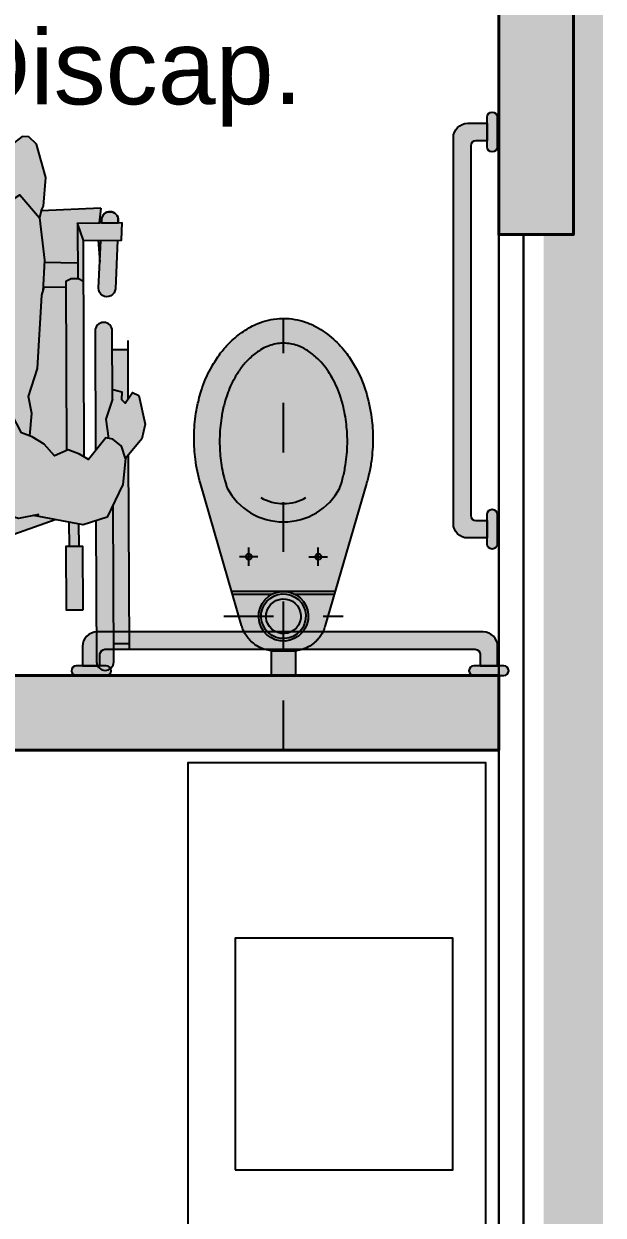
# Model space of a CAD drawing. Header units: millimetres. Extents: x 3781 to 4924, y 1639 to 1721.
# Drawn here: x 4364.36 to 4365.525, y 1653.086 to 1655.485 of the extents above; entities that cross this region are included whole.
import ezdxf

# ---------------------------------------------------------------- set-up
doc = ezdxf.new("R2010")
doc.units = ezdxf.units.MM
doc.linetypes.add('HIDDEN', pattern=[0.375, 0.25, -0.125])
for name, color, linetype in [('-pry torre', 5, 'HIDDEN'), ('A-HATCH CONCRETO', 8, 'Continuous'), ('A_ACHU5', 255, 'Continuous'), ('A_METAL  PROY', 177, 'Continuous'), ('A_MUEBLES FIJOS', 252, 'Continuous'), ('AMOBLAMIENTO', 1, 'Continuous')]:
    doc.layers.add(name, color=color, linetype=linetype)
for name, color, linetype, lineweight in [('Muro', 4, 'Continuous', 40), ('TEXTOS', 7, 'Continuous', 20), ('Vidrio', 2, 'Continuous', 30)]:
    doc.layers.add(name, color=color, linetype=linetype, lineweight=lineweight)
doc.styles.get("Standard").update_dxf_attribs({"font": 'arial.ttf'})

# ---------------------------------------------------------------- blocks, each defined once
blk = doc.blocks.new('DISCAPACITADO PLANTA')
at = {"layer": 'A_ACHU5'}
h = blk.add_hatch(color=256, dxfattribs=at)
h.paths.add_polyline_path([(0.2628043760083756, 0.9155210386241066), (0.2917367220763083, 0.8957744353080841), (0.2907929084696974, 0.9253084473098312), (0.2699848079193998, 0.9891821049377822), (0.2518361829340137, 1.014591157022876), (0.2345313234694828, 1.019042189042224), (0.2081789582218079, 1.003787586782576), (0.1889320119713176, 0.9693642244814666), (0.1821474606727378, 0.9144338108269494), (0.1839144787564635, 0.8946915382259844), (0.1239030411526016, 0.8980980058271086), (0.1262676302798269, 0.8531030157759429), (0.1620967402852216, 0.8526047954087799), (0.1636091710562795, 0.781482444279888), (0.1947968745340347, 0.7764108792340494), (0.1984223884533946, 0.7987060587394978), (0.2077550284108582, 0.8237924942070691), (0.2300327184526623, 0.8656119918447303)])
h.paths.add_polyline_path([(0.3274821733763673, 0.8246344734682367), (0.2990053183723376, 0.890813548714803), (0.262804376008404, 0.9155210386241348), (0.2300327184526765, 0.8656119918447585), (0.2077550284108867, 0.8237924942070121), (0.1984223884533804, 0.7987060587394409), (0.1928547125747713, 0.7644675105219534), (0.1990852076352354, 0.7349170808725634), (0.1988502574039472, 0.7349195470615371), (0.1980962309949348, 0.7337422994637564), (0.1881209199293465, 0.5935998734453705), (0.1924873525855162, 0.5466038898758825), (0.1823355744549815, 0.5022256573469976), (0.1695740156607712, 0.4421867718049556), (0.1444903701679863, 0.4234329372896326), (0.1392075063119762, 0.4153334362959101), (0.1112302075232776, 0.4153395774409037), (0.0508861009930541, 0.3915303332582312), (0.0207423444606292, 0.4358733159406114), (-0.0169031308619196, 0.4226541109608064), (-0.0321564662558558, 0.4067681578242599), (-0.0351739624968701, 0.3904782537273519), (-0.0182974725520495, 0.2933147142959456), (-0.0041575336509538, 0.2740192317475021), (0.0204912812943547, 0.2636408889175925), (0.1084411244809331, 0.2939781977342903), (0.1087974094393189, 0.2112235861034151), (0.1281427081918025, 0.2113068737755697), (0.1279166145069297, 0.263821847081644), (0.2008417406481442, 0.2427723679188176), (0.2875002147426642, 0.2279655230142197), (0.3755864313305751, 0.2234811975257998), (0.499188143633063, 0.2373978427724239), (0.5825025722920998, 0.2669403247848123), (0.6386109823438773, 0.2564105646949315), (0.6869019521454476, 0.2716838861920507), (0.7183091448866608, 0.337760766282031), (0.7238001304640278, 0.3898169757127334), (0.715550231047871, 0.4143874372994534), (0.6985854645012071, 0.4286626975165151), (0.6845425847134265, 0.431283832097904), (0.6495560572550261, 0.3880416179977004), (0.631236708354095, 0.3985212510017817), (0.6082207117675296, 0.407628390905913), (0.580677753158156, 0.3954820431732742), (0.5604068149332307, 0.4188379678705731), (0.5358399969039738, 0.4337680588737812), (0.5313638421298066, 0.4353934144373853), (0.535196229276039, 0.4805957921639389), (0.5285638874535437, 0.5145179343596455), (0.5470045139793029, 0.5709915550773417), (0.555458820663091, 0.7186121133484705), (0.5577908525302178, 0.7262506053648679), (0.5606845676401662, 0.7894113583531494), (0.5508105133167049, 0.8745572789894422), (0.5108944548038608, 0.9206961116244656), (0.487438656575421, 0.9053893295089775), (0.4622942165748471, 0.8652771928808816), (0.4333176157097684, 0.7962590201834701), (0.4066490563823069, 0.7299853498469986), (0.3801814007495778, 0.6393976422910157), (0.3675515355567143, 0.5816750213288345), (0.3585536415489939, 0.58099093048898), (0.3307863639642505, 0.7926135458501449)])
h.paths.add_polyline_path([(0.1378076714539844, 0.7444662147106273), (0.127373816272609, 0.7498846693851533), (0.1126031168610382, 0.749821076820055), (0.10221630395273, 0.7443129825384461), (0.1036455233153788, 0.4123469803383986), (0.1112302075232776, 0.4153395774408751), (0.139207506311962, 0.4153334362959387), (0.1392245801852852, 0.4153596133577935)], flags=17)
h.paths.add_polyline_path([(0.7174217310685265, 0.8649389018902693), (0.6271243841438974, 0.8639410119970563), (0.6391014291187676, 0.8291924412642542), (0.7156750950628349, 0.8295221152830832)], flags=17)
h.paths.add_polyline_path([(0.707516226036347, 0.8294869887535012), (0.6738955470185175, 0.8293422410229283), (0.6698364352328099, 0.7331454628386779, 1), (0.7033912622558489, 0.7317295859620572)], flags=17)
h.paths.add_polyline_path([(0.6391014291187532, 0.8291924412643112), (0.6271243841438974, 0.8639410119970135), (0.6276061608328121, 0.7520383289404862), (0.6290230488726536, 0.7520444290947239), (0.639456904053944, 0.7466259744202121)], flags=17)
h.paths.add_polyline_path([(0.6394569040539579, 0.7466259744201978), (0.6290230488725826, 0.7520444290947239), (0.6142523494610685, 0.7519808365296257), (0.6038655365528456, 0.7464727422480593), (0.6053298580615663, 0.4063535346039945), (0.6082207117675864, 0.4076283909059413), (0.6312367083542654, 0.398521251001867), (0.6409796012207069, 0.3929478028301076)], flags=17)
h.paths.add_polyline_path([(0.6039125297097315, 0.7355576015591508), (0.5604117471849861, 0.7348352577353552), (0.555458820663091, 0.7186121133485273), (0.5470045139793172, 0.570991555077427), (0.5285638874535153, 0.5145179343595458), (0.535196229276039, 0.4805957921640527), (0.5313638421297782, 0.4353934144373568), (0.5358399969039596, 0.4337680588737955), (0.5604068149331454, 0.4188379678705731), (0.5806777531581419, 0.3954820431732742), (0.6053298580615663, 0.4063535346039945)], flags=17)
h.paths.add_polyline_path([(0.406649056382264, 0.7299853498468281), (0.4085391486342476, 0.7346823921308216), (0.3384790770189881, 0.7339851098832642), (0.3585536415490225, 0.58099093048898), (0.3675515355566716, 0.5816750213288061), (0.3801814007496489, 0.6393976422911578)], flags=16)
h.paths.add_polyline_path([(0.1980962309949348, 0.7337422994637706), (0.1988502574039614, 0.7349195470615228), (0.1378460160317445, 0.7355598868759472), (0.1392245801852852, 0.4153596133577653), (0.1444903701680147, 0.4234329372896898), (0.1695740156607997, 0.4421867718049697), (0.1823355744549104, 0.5022256573458037), (0.1924873525855162, 0.5466038898758258), (0.1881209199293465, 0.5935998734454984)], flags=16)
h.paths.add_polyline_path([(0.6972616906768963, 0.6467240606869781, 1), (0.6627294534904138, 0.646575388408209), (0.6637669044638557, 0.4056057646047151), (0.6845425847134692, 0.4312838320979325), (0.6904459743915936, 0.4301819513536034), (0.6846570483005368, 0.4687548032139122), (0.6978595839575094, 0.507850877678095)], flags=17)
h.paths.add_polyline_path([(0.7505099661382673, 0.5168261229188147), (0.7377866719074149, 0.5228503391758608), (0.7229087607600633, 0.5011800881660662), (0.7159121841106498, 0.5089130335080086), (0.7161399418638013, 0.5240700178202644), (0.6977703833893119, 0.5285695698434978), (0.6978595839574953, 0.5078508776779671), (0.6846570483005224, 0.4687548032139264), (0.6904459743915368, 0.4301819513536175), (0.6985854645012071, 0.4286626975164725), (0.7155502310478994, 0.4143874372994534), (0.7238001304640278, 0.3898169757126624), (0.7563928856570499, 0.429794935568694), (0.7637257637603483, 0.4592101265225069)])
h.paths.add_polyline_path([(0.7283392086470002, 0.6094334476354251), (0.6974228117013725, 0.6093003427004791), (0.6977703833893261, 0.528569569843512), (0.7161399418638013, 0.5240700178202787), (0.7159121841106498, 0.5089130335080371), (0.7229087607600633, 0.501180088166052), (0.7287685280419538, 0.5097150650589839)])
h.paths.add_polyline_path([(0.7292559162482349, 0.3965089900505489), (0.7238001304640278, 0.3898169757126624), (0.7183091448866749, 0.3377607662819884), (0.6987688691744866, 0.2966504236353842), (0.6999752365964014, 0.0164464320757247), (0.7308916335419866, 0.0165795370108128)])
h.paths.add_polyline_path([(0.6987688691744725, 0.2966504236353984), (0.6869019521454476, 0.2716838861920365), (0.6643741562943009, 0.2645588632308176), (0.6655985228024548, -0.0198257914740481, 1), (0.700130759989122, -0.0196771191952649)])
h.paths.add_polyline_path([(0.6374130653142629, 0.2134994448534115), (0.6042326625804721, 0.2133565926524312), (0.6047886503909297, 0.0842168290059959), (0.637969053124593, 0.084359681206891)])
h.paths.add_polyline_path([(0.1351882924195991, 0.2113372072595041), (0.1020078896859502, 0.2111943550585948), (0.1025638774963653, 0.0820545914122022), (0.13574428023, 0.0821974436131257)])
h.paths.add_polyline_path([(0.0696696466596762, 0.2806044127072056), (0.0351879771248775, 0.2687103487806297), (0.0364262748082638, -0.0189101118906763, 1), (0.0709585119948031, -0.0187614396118932)])
h.paths.add_polyline_path([(0.0351879771248918, 0.2687103487806297), (0.0204912812943974, 0.2636408889176067), (-0.0011743322711055, 0.2727631597327473), (-5.65545185225e-05, 0.0131359663251658), (0.0362876325682322, 0.0132924396252605)])
h.paths.add_polyline_path([(0.0149517648825253, 0.4812842854011308), (0.0012178860243637, 0.5183628255153537), (-0.0005983727837275, 0.5405257603157168), (-0.014506361342356, 0.5453190573470721), (-0.019240766378573, 0.5386114623494791), (-0.0201530413917794, 0.5287953622615476), (-0.0464549400030592, 0.4995449510777378), (-0.0531351315900253, 0.4504076714618038), (-0.0316901647934316, 0.4072537987013761), (-0.0169031308618912, 0.4226541109608064), (0.0144122751261762, 0.4336505127125747)])
h.paths.add_polyline_path([(0.0680894426826484, 0.6476397402703215, 1), (0.0335572054961091, 0.6474910679915383), (0.0345557724515402, 0.4155530682791664), (0.0508861009929973, 0.3915303332582169), (0.0691610316667095, 0.3987408515979496)], flags=17)
h.paths.add_polyline_path([(0.6274723139802632, 0.7831270517077799), (0.5604559884442608, 0.784422189211256), (0.5577908525302178, 0.7262506053648253), (0.5604117471850003, 0.7348352577353694), (0.6039125297097458, 0.7355576015591369), (0.6038655365528314, 0.746472742248045), (0.6142523494610828, 0.7519808365296399), (0.6276061608327979, 0.752038328940472)], flags=17)
h.paths.add_polyline_path([(0.5636886364806344, 0.9561708596053649), (0.5446128040288158, 1.023157160039062), (0.5291494823460569, 1.037923257209681), (0.516106170858379, 1.03834520418104), (0.4953413476408457, 1.022389036433607), (0.4775445066788678, 0.9995295794142152), (0.4577235820147081, 0.9332439799011212), (0.4599488018323826, 0.8913453429523626), (0.4551779248235589, 0.8483271905206777), (0.4622942165748757, 0.8652771928809672), (0.4874386565754494, 0.9053893295090348), (0.5108944548038326, 0.9206961116244514), (0.5508105133167049, 0.8745572789894422), (0.5544706183006838, 0.8887273524302088), (0.5585070864802049, 0.8983140618710763)])
h.paths.add_polyline_path([(0.1137389566157196, 0.8623397786950591), (0.0232469911084792, 0.8619501819641184), (0.0236510457955603, 0.8265427313579181), (0.1020690147012431, 0.8268803456882807)], flags=17)
h = blk.add_hatch(color=256, dxfattribs=at)
h.paths.add_polyline_path([(0.6743826314582009, 0.8939993300610781), (0.554470618300698, 0.888727352430223), (0.550810513316691, 0.8745572789894993), (0.560684567640152, 0.7894113583530782), (0.5604559884442182, 0.7844221892112273), (0.6274723139802632, 0.7831270517077799), (0.627124384143869, 0.8639410119970419), (0.6711004918476107, 0.8644269987388213)])
h.paths.add_polyline_path([(0.3135806976673194, 0.8877174423817706), (0.2934911473828663, 0.8945770232319603), (0.2990053183723376, 0.8908135487147744), (0.3274821733763389, 0.8246344734683075), (0.3247954411761214, 0.8506716087431556)])
h.paths.add_polyline_path([(0.16209674028525, 0.8526047954088085), (0.1262676302798269, 0.8531030157759429), (0.1266624166738808, 0.8455907551179394), (0.1253740961520435, 0.7708114375418944), (0.1417489198608024, 0.7628354827963051), (0.156283934812933, 0.7654711505365839), (0.1636091710562653, 0.7814824442798596)])
h.paths.add_polyline_path([(0.0653860601294412, 0.8267224138862161), (0.0318016855306667, 0.826577822457736), (0.0322249167828659, 0.7282735379905745, 1), (0.065809291381612, 0.7284181294190262)])
h.paths.add_polyline_path([(0.0316310935984205, 0.8662013562523609), (0.0316492405155771, 0.8619863563237402), (0.065233615114451, 0.8621309477521919), (0.0652154681972803, 0.8663459476816939, 1)])
h = blk.add_hatch(color=256, dxfattribs=at)
edge = h.paths.add_edge_path()
edge.add_line((0.6756513063105416, 0.8709519320295414), (0.6753779753808546, 0.8644742698683812))
edge.add_line((0.6753779753808546, 0.8644742698683812), (0.7090082288805492, 0.8648459229813028))
edge.add_line((0.7090082288805492, 0.8648459229813028), (0.7092061333336375, 0.8695360551530766))
edge.add_arc((0.6924287198220898, 0.8702439935913162), 0.0167923429267571, 357.5837850750614, 537.5837850751097)
for points in [[(0.1266624166738666, 0.8455907551179109), (0.1257794931443215, 0.862391617039364), (0.023246991108465, 0.8619501819641326), (0.0236510457955461, 0.826542731357861), (0.1018608290175109, 0.8268794493826019), (0.1022163039527584, 0.7443129825384746), (0.112603116861024, 0.749821076820041), (0.1273738162726232, 0.7498846693851107), (0.125374096152072, 0.7708114375418234)], [(0.0337297552699454, 0.6074127846357416), (-0.0026144318168377, 0.6072563113354761), (-0.0023297044922117, 0.541122452432873), (-0.0005983727837560001, 0.5405257603156742), (0.0012178860243495, 0.5183628255153394), (0.0149517648824826, 0.4812842854011167), (0.0144122751261762, 0.4336505127125605), (0.0207423444606434, 0.435873315940583), (0.0345557724515544, 0.4155530682791098)], [(0.6301757890620081, 0.2579935815989245), (0.6108144883593383, 0.2616270805920209), (0.6110221823339403, 0.2133858236972799), (0.6303674810863245, 0.2134691113694345)]]:
    blk.add_hatch(color=256, dxfattribs=at).paths.add_polyline_path(points)
for points in [[(0.6743826314581867, 0.8939993300610638), (0.554470618300698, 0.888727352430223), (0.5585070864802049, 0.8983140618710905), (0.5636886364806486, 0.9561708596053649), (0.5446128040288585, 1.023157160039033), (0.5291494823460569, 1.037923257209697), (0.516106170858379, 1.038345204181013), (0.4953413476408742, 1.022389036433634), (0.4775445066788821, 0.9995295794142152), (0.4577235820147223, 0.9332439799011067), (0.4599488018323969, 0.8913453429523912), (0.4599488018323541, 0.8913453429520926), (0.4551465800063711, 0.8480445598596587)], [(0.2917367220763509, 0.8957744353080841), (0.2907929084696974, 0.9253084473098738), (0.2699848079194425, 0.9891821049377538), (0.251836182933971, 1.014591157022876), (0.2345313234695112, 1.019042189042237), (0.2081789582218079, 1.003787586782576), (0.1889320119713176, 0.9693642244814527), (0.182147460672752, 0.9144338108269208), (0.1869715402466454, 0.8605360636146031), (0.1951956259259617, 0.8074674263207413)], [(0.3274821733762252, 0.8246344734685067), (0.2990053183723233, 0.890813548714803), (0.2628043760083898, 0.9155210386241208), (0.2300327184527049, 0.8656119918448582), (0.2077550284108867, 0.8237924942070549), (0.1984223884533946, 0.7987060587394696), (0.1928547125747855, 0.7644675105219392), (0.1990266288318878, 0.7351949125359454), (0.198096230994949, 0.7337422994637706), (0.1881209199293465, 0.5935998734454984), (0.1924873525855162, 0.5466038898758825), (0.1924873525855162, 0.5466038898757829), (0.1823355744547825, 0.5022256573454345), (0.1695740156607712, 0.4421867718048845)], [(0.2934911473827526, 0.8945770232319317), (0.3135806976673194, 0.8877174423817706), (0.3247954411760645, 0.8506716087433828), (0.3307863639642221, 0.7926135458510828), (0.3585536415490083, 0.5809909304889658), (0.3675515355566858, 0.5816750213288202), (0.3801814007495494, 0.6393976422909873), (0.4066490563823352, 0.7299853498469986), (0.4333176157086029, 0.7962590201808695), (0.4333176157086029, 0.7962590201809832), (0.4622942165748328, 0.8652771928809102), (0.487438656575421, 0.9053893295089921), (0.5108944548038467, 0.9206961116244514), (0.5508105133167049, 0.8745572789894707), (0.5606845676401662, 0.7894113583531494), (0.5577908525302178, 0.7262506053648821)], [(0.1265743822442857, 0.8530987502478096), (0.1620967402852216, 0.8526047954087799), (0.1636091710562795, 0.781482444279888), (0.1562839348129188, 0.7654711505365839), (0.1417489198607882, 0.7628354827963051), (0.1253740961520435, 0.7708114375418944), (0.1266624166738808, 0.8455907551178825), (0.1239030411526016, 0.8980980058271228), (0.1839144787565061, 0.8946915382259701)], [(0.554470618300698, 0.888727352430223), (0.5508105133167049, 0.8745572789894707)], [(0.6743826314581867, 0.8939993300610638), (0.6711004918476107, 0.8644269987388071)], [(0.6271243841438832, 0.8639410119970419), (0.7174103769978049, 0.8649387764146894)], [(0.6409796012206928, 0.3929478028301219), (0.6391014291187532, 0.8291924412643112), (0.6271243841438832, 0.8639410119970419), (0.6276061608327979, 0.752038328940472)], [(0.639089174469163, 0.8291923885040831), (0.7156750950628349, 0.8295221152830691), (0.7156750950628349, 0.8295221152831258), (0.7174232910989105, 0.8649705348478278)], [(0.1257794931443357, 0.8623916170394208), (0.023246991108465, 0.8619501819641184), (0.0236510457955745, 0.8265427313578895), (0.1018730836671722, 0.8268795021427735)], [(0.1021534232647383, 0.8271368233832561), (0.1135382282120503, 0.8617298600309766)], [(0.1018608290175251, 0.8268794493825737), (0.1036455233153788, 0.41234698033837)], [(0.6685545111867555, 0.8293192461626828), (0.6720747298613219, 0.7861907454663993)], [(0.1253740961520435, 0.7708114375418944), (0.127373816272609, 0.7498846693851391)], [(0.1636091710562795, 0.781482444279888), (0.1947968745340205, 0.776410879234021)], [(0.6274723139802632, 0.7831270517077941), (0.5604559884442608, 0.7844221892112273)], [(0.1392245801852852, 0.4153596133577083), (0.1378076714539702, 0.7444662147106129), (0.127373816272609, 0.7498846693851391), (0.112603116861024, 0.749821076820055), (0.1022163039528152, 0.7443129825384746)], [(0.6394569040540006, 0.7466259744201978), (0.6290230488726394, 0.7520444290947239), (0.6142523494610544, 0.7519808365296399), (0.6038655365528456, 0.7464727422480593), (0.6053298580615519, 0.4063535346039799)], [(0.1378460160316877, 0.735559886875933), (0.1988502574040041, 0.7349195470615371)], [(0.3384790770189881, 0.7339851098832642), (0.4083714522483036, 0.7346807231100883)], [(0.5313638421298208, 0.4353934144374139), (0.535196229276039, 0.4805957921640245), (0.535196229276025, 0.4805957921640811), (0.5285638874535153, 0.5145179343596312), (0.5285638874535012, 0.5145179343595317), (0.5470045139793172, 0.570991555077413), (0.5554588206631053, 0.718612113348513), (0.5554588206631053, 0.7186121133485415), (0.5604117471849861, 0.7348352577353694), (0.5604117471849435, 0.7348352577353694), (0.6040501553858209, 0.735559886875663)], [(0.7282617021887035, 0.6274359389035739), (0.7287685280419538, 0.5097150650588845)], [(-0.0026732353680217, 0.6209146623969275), (-0.0023297044922117, 0.5411224524327736)], [(-0.0026144318168946, 0.6072563113354761), (0.03372975526991701, 0.6074127846357272)], [(0.6974228117013866, 0.6093003427004791), (0.7283392086470997, 0.6094334476354109)], [(0.3513491917761655, 0.5790641534613316), (0.3356585475749512, 0.5628943249458871)], [(0.1920688726283686, 0.5600004581634437), (0.2091200124941395, 0.5670314718278036), (0.2194613585834588, 0.5640602248391104)], [(0.4122899630091156, 0.560586537296615), (0.383533012239539, 0.5726946039315379)], [(-0.0201530413918647, 0.5287953622614765), (-0.0464549400030592, 0.4995449510777661), (-0.0531351315900253, 0.4504076714617895), (-0.031964316342723, 0.407805475987118), (-0.0351739624968559, 0.3904782537273093), (-0.0182974725520637, 0.2933147142959314), (-0.0041575336509254, 0.2740192317475305), (0.0204912812943547, 0.2636408889175783), (0.1236258483881301, 0.299215997391201), (0.1337358376739957, 0.3089681819516983), (0.1777577060294107, 0.2892069013819025), (0.2260085434443226, 0.2841258904122696), (0.2696657681564432, 0.2949294606525541)], [(0.0144122751261904, 0.4336505127125605), (0.0149517648824968, 0.4812842854011026), (0.0012178860243637, 0.5183628255153679), (-0.0005983727837560001, 0.5405257603156742), (-0.014506361342356, 0.5453190573470863), (-0.0192407663785872, 0.5386114623494649), (-0.0223342063578826, 0.5053259771470949), (-0.0348728226689872, 0.5049286523153143)], [(0.6980150138041524, 0.5285096485732482), (0.7161399418638013, 0.5240700178202787), (0.7159121841106355, 0.5089130335080086), (0.7229087607600775, 0.5011800881660378), (0.7377866719074007, 0.5228503391758466), (0.7505099661382673, 0.5168261229188147), (0.7637257637603483, 0.4592101265225355), (0.7563928856570215, 0.429794935568694), (0.7238001304640278, 0.3898169757126624), (0.715550231047871, 0.4143874372994534), (0.6985854645011785, 0.4286626975165009), (0.684542584713455, 0.4312838320979325), (0.6495560572550119, 0.3880416179976862), (0.6495560572550261, 0.3880416179976862), (0.6312367083542938, 0.3985212510017959), (0.6082207117675438, 0.4076283909059272), (0.5806777531581419, 0.3954820431732742), (0.5604068149331596, 0.4188379678706299), (0.5358399969041159, 0.4337680588737527), (0.5145488251704933, 0.4414991866337206), (0.5145488251704649, 0.4414991866337348), (0.4948517334010917, 0.4792108308046326), (0.4531142326795532, 0.5060402690195362), (0.3825937748353283, 0.5205563975847411), (0.334593521373165, 0.5214210923378602), (0.2821422358915697, 0.5049809276264057), (0.2135492906019465, 0.4656514888350928)], [(0.6904459743915794, 0.4301819513536034), (0.6846570483005224, 0.4687548032139122), (0.6982892343074952, 0.509123181916664)], [(-0.0321564662558558, 0.4067681578242599), (-0.0169031308619054, 0.4226541109608064), (0.020742344460615, 0.4358733159405972), (0.0508861009930257, 0.3915303332582312), (0.0508861009930115, 0.3915303332582169), (0.1112302075232634, 0.4153395774408751), (0.1392075063119904, 0.4153334362959244), (0.1392075063119762, 0.4153334362959244), (0.1444903701680005, 0.4234329372896612), (0.1726022762811539, 0.4444508565274107), (0.2018810256085857, 0.4613084600851495), (0.2251877385348564, 0.4683393364312284)], [(0.3153277265553811, 0.3964298740043972), (0.3357159732955921, 0.4228856338268372), (0.3579080228632421, 0.4369733928722326), (0.3795819174309827, 0.4452754721442318), (0.4036989138925267, 0.4429489786939911), (0.4534896145977996, 0.386275610736476), (0.473521236476856, 0.3521047781518973), (0.4695065296907189, 0.2900876647377117), (0.4384869587353819, 0.2455281396479734), (0.3860654903142375, 0.2307431560904973), (0.3525182548879968, 0.2296917704107102), (0.3359187651136892, 0.2347124030877268), (0.3137034946882409, 0.2349442195044702), (0.2937927845439532, 0.2555854476298833), (0.273800077483358, 0.2716749275821542), (0.2755930789670486, 0.3022734161333176), (0.2809275249770309, 0.345639924506159), (0.3078315058430121, 0.3915153781123877), (0.3224410634462771, 0.3982889987373568), (0.3485623464755605, 0.4007159470544936), (0.3802680441201573, 0.3914522675830483), (0.4186728197385749, 0.3634410776235342), (0.4402784402614657, 0.3762307982584332), (0.4559631024487203, 0.3747641683988689)], [(0.7238001304640278, 0.3898169757126624), (0.7183091448866749, 0.3377607662820026), (0.6869019521454476, 0.2716838861920365), (0.6386109823438773, 0.2564105646949173), (0.5385916091940857, 0.2751810128797274)], [(0.7292559162482064, 0.3965089900505347), (0.730934937556782, 0.0065212765066605)], [(0.3638989456514281, 0.3789153299799324), (0.3956315738313663, 0.3792786046076202)], [(0.4192693416140827, 0.3624626191989222), (0.4025080305780194, 0.2868587773926947)], [(0.3040715410366914, 0.3460911096075847), (0.2777532712309068, 0.3075528833160916)], [(0.3425445375909959, 0.3187250731885314), (0.3675636362761878, 0.3295916937360914), (0.3838497743386142, 0.334371150706815)], [(0.1087972242335553, 0.2112666040126783), (0.1084411244809189, 0.2939781977342051)], [(0.1281427081918025, 0.2113068737755839), (0.1277975277156855, 0.2914822378017447)], [(-0.001174332271134, 0.2727631597327473), (0, 0)], [(0.1279166145069723, 0.263821847081644), (0.2008417406483431, 0.242772367918775), (0.2875002147428773, 0.227965523014177), (0.3755864313305466, 0.2234811975258282), (0.4991881436330772, 0.2373978427724239), (0.5825025722920146, 0.2669403247847981)], [(0.2982959537145575, 0.2538992011082826), (0.305662314695283, 0.2711009491685274)], [(0.549141645272627, 0.2773083522560995), (0.508451823104636, 0.2691035404170208), (0.4635568560848782, 0.2815023233914218)], [(0.6110219971281339, 0.2134288416065573), (0.6108144883593241, 0.2616270805919925)], [(0.6303674810863386, 0.2134691113694345), (0.6301757890620224, 0.2579935815989387)], [(-5.65545185225e-05, 0.0131359663251516), (0.0362876325682464, 0.0132924396252605)], [(0.7308916335420009, 0.0165795370108128), (0.6999752365964156, 0.0164464320757674)]]:
    blk.add_lwpolyline(points)
for points in [[(0.3135806976673052, 0.8877174423817564), (0.2934911473828094, 0.8945770232319603), (0.299005318372366, 0.8908135487147744), (0.3274821733763389, 0.8246344734682223), (0.3247954411760929, 0.850671608743184)], [(0.1266624166738666, 0.8455907551176833), (0.1257794931443357, 0.8623916170393924), (0.023246991108465, 0.8619501819641326), (0.0236510457955603, 0.8265427313578753), (0.1018608290175393, 0.8268794493826019), (0.1022163039527442, 0.7443129825384461), (0.1126031168609956, 0.749821076820041), (0.127373816272609, 0.7498846693851391), (0.125374096152072, 0.770811437541866)], [(0.1351882924195991, 0.2113372072595183), (0.1357442802300142, 0.0821974436131257), (0.1025638774963795, 0.082054591412188), (0.1025638774963795, 0.0820545914121596), (0.1020078896859644, 0.2111943550586091)], [(0.637969053124607, 0.084359681206891), (0.6047886503909581, 0.0842168290060102), (0.6047886503909581, 0.0842168290059817), (0.6042326625804862, 0.2133565926524312), (0.6374130653142345, 0.2134994448533973)]]:
    blk.add_lwpolyline(points, close=True)
for points in [[(0.065233615114451, 0.8621309477521492), (0.0652154681972803, 0.8663459476811823), (0.0652154681972093, 0.8663459476812958, 0.9999999999999998), (0.0316310935983779, 0.8662013562528301), (0.0316310935984205, 0.8662013562527164), (0.0316508001144342, 0.8616241069706234)], [(0.6753899419414893, 0.8647578650592604), (0.6756513063105416, 0.8709519320296408), (0.6756513063104564, 0.8709519320297259, -0.9999999999999998), (0.7092061333334954, 0.8695360551531051), (0.7092061333336375, 0.86953605515302), (0.7090131620041121, 0.8649628329406625)], [(0.0318016855306667, 0.8265778224577218), (0.0322249167828659, 0.7282735379905177), (0.0322249167827096, 0.7282735379905745, 0.9999999999999998), (0.0658092913815409, 0.7284181294190404), (0.065809291381612, 0.7284181294189837), (0.0653860601294696, 0.8267224138862019)], [(0.707516226036347, 0.8294869887535155), (0.7033912622558489, 0.731729585962043), (0.7033912622557068, 0.7317295859620572, -0.9999999999999998), (0.6698364352326678, 0.7331454628386779), (0.6698364352328099, 0.7331454628386496), (0.6738871908237343, 0.8291442077932913)], [(0.0691610316666953, 0.3987408515978927), (0.0680894426826484, 0.6476397402702645), (0.0680894426825347, 0.6476397402703215, 0.9999999999999998), (0.0335572054959954, 0.6474910679915383), (0.0335572054961091, 0.6474910679914956), (0.0345557724515402, 0.4155530682790527)], [(0.6978595839574809, 0.5078508776779387), (0.6972616906768963, 0.6467240606868643), (0.6972616906767826, 0.6467240606869781, 0.9999999999999998), (0.6627294534902433, 0.646575388408195), (0.6627294534904138, 0.6465753884081379), (0.6637669044638557, 0.4056057646046157)], [(0.6643741562943009, 0.264558863230846), (0.6655985228024548, -0.0198257914741049), (0.6655985228023411, -0.0198257914740481, 0.9999999999999998), (0.7001307599888805, -0.0196771191952649), (0.700130759989122, -0.0196771191953218), (0.6987688691744866, 0.2966504236353131)], [(0.0351879771248918, 0.2687103487806297), (0.0364262748082638, -0.0189101118907615), (0.0364262748080933, -0.0189101118906763, 0.9999999999999998), (0.0709585119946326, -0.0187614396118932), (0.0709585119948031, -0.0187614396119784), (0.06966964665966201, 0.2806044127072198)]]:
    blk.add_lwpolyline(points, format="xyb")
blk.add_lwpolyline([(0.6756513063105416, 0.8709519320295414), (0.6753779753808546, 0.8644742698683812), (0.7090082288805492, 0.8648459229813028), (0.7092061333336375, 0.8695360551530766, 1)], format="xyb", close=True)
blk = doc.blocks.new('INODORO')
at = {"layer": 'AMOBLAMIENTO'}
h = blk.add_hatch(color=255, dxfattribs=at)
edge = h.paths.add_edge_path()
edge.add_line((0.167138879916763, 0.3874542567732533), (0.0841340761049431, 0.1014604439486232))
edge.add_arc((0.0166338178486854, 0.1199999999093961), 0.0700000000000085, 269.9999996867988, 344.64191253289164, ccw=False)
edge.add_line((0.0166338174658449, 0.0499999999087777), (-0.0166338174676777, 0.0500000000906038))
edge.add_arc((-0.016633817085733, 0.1200000000917498), 0.0699999999999481, 195.3580868407373, 269.99999968683017, ccw=False)
edge.add_line((-0.08413407554513701, 0.1014604448682803), (-0.1671388762304913, 0.3874542586008414))
edge.add_arc((0.1445241762276623, 0.4779091156929099), 0.3245241738887575, 179.9999996868257, 196.1844647994607, ccw=False)
edge.add_arc((0.1445241762258433, 0.4779091156929099), 0.3245241738885062, 162.8823672647612, 179.9999996868052, ccw=False)
edge.add_arc((0.0735606987828419, 0.4997642400489898), 0.2502714864526803, 143.3683697551233, 162.8823672647904, ccw=False)
edge.add_arc((0.0285611388035818, 0.5332224222456718), 0.1941964442831833, 119.1220158624026, 143.3683697551146, ccw=False)
edge.add_arc((2.9203875e-09, 0.5844902877188362), 0.1355097122808655, 89.99999968678691, 119.12201586236091, ccw=False)
edge.add_arc((2.9203875e-09, 0.5844902877179265), 0.1355097122805724, 60.877983511279126, 89.9999996868533, ccw=False)
edge.add_arc((-0.0285611335220324, 0.5332224225594473), 0.1941964442830499, 36.63162961851879, 60.87798351123172, ccw=False)
edge.add_arc((-0.0735606938687283, 0.4997642408529829), 0.2502714864527536, 17.117632108836688, 36.631629618503325, ccw=False)
edge.add_arc((-0.1445241715509269, 0.4779091172708834), 0.3245241738884838, -3.131308972115221e-07, 17.117632108913824, ccw=False)
edge.add_arc((-0.1445241715500174, 0.4779091172695189), 0.3245241738885833, 343.81552050504206, 359.9999996868814, ccw=False)
blk.add_hatch(color=255, dxfattribs=at).paths.add_polyline_path([(0.0249999999987267, 0.0500000000006367), (-0.0250000000005457, 0.0500000000020009), (-0.0250000000014552, 0), (0.0249999999996362, 4.547e-13)])
at = {"layer": 'AMOBLAMIENTO', "extrusion": (-1.5566525472e-06, -4.4737095447e-06, 0.9999999999887814)}
for p, q in [((-0.0512779855508256, 0.2400000002935485, 13.501742092681), (-0.0887220123605062, 0.2400000004986396, 13.50174203439367)), ((-0.0699999990584388, 0.2212779869937549, 13.50174197978049), (-0.069999998852893, 0.2587220138016164, 13.50174214729419)), ((0.0512779876389118, 0.2399999997337545, 13.50174225232502), (0.0887220144476828, 0.2399999995291182, 13.50174231061236)), ((0.0700000009418886, 0.2212779862279603, 13.50174219771184), (0.0700000011456155, 0.2587220130349124, 13.50174236522554)), ((0.1029590844498784, 0.169999999450738, 13.50174201961486), (-0.1029590831250857, 0.1700000005789661, 13.50174169907182)), ((-0.0237486835449659, 0.1640000001457338, 13.50174179553264), (-0.1013111289695416, 0.1640000005691036, 13.50174167479486)), ((0.1013111302281118, 0.1639999994617938, 13.50174199020731), (0.0237486848026833, 0.1639999998856183, 13.50174186946954))]:
    blk.add_line(p, q, dxfattribs=at)
at = {"layer": 'AMOBLAMIENTO', "extrusion": (-1.5566525472e-06, -4.4737095447e-06, 0.9999999999887814), "flags": 128}
for points, elevation in [([(0.1671388799180908, 0.3874542567674592), (0.0841340761063266, 0.1014604439433082, -0.0167011858539135), (0.0827460431519839, 0.0969962248799978, -0.0228064528630514), (0.0803759648998266, 0.0910701072474405, -0.0218209622997338), (0.0776118789034668, 0.0856244843505995, -0.0347514792471935), (0.0722630478320732, 0.0775101332194199, -0.0365712911506086), (0.065478668989913, 0.0698583952563556, -0.0439883392274098), (0.055953944524454, 0.0620868957062605, -0.0521847935260016), (0.0431115439781712, 0.0552008485319434, -0.0824963867723115), (0.0207382643283103, 0.0501204355199821, -0.0146682033006329), (0.016633817465493, 0.049999999907792), (-0.0166338174681699, 0.0500000000892362, -0.083908947042246), (-0.0396378349518565, 0.0538878592796746, -0.0986986279768356), (-0.0632296782828643, 0.0677618366508902, -0.0824963867874234), (-0.0776167863289649, 0.0856331925254456, -0.0521847935286534), (-0.0834107733392284, 0.0990038548847728, -0.0091466910465832), (-0.0841340755424673, 0.1014604448637169), (-0.1671388762315909, 0.3874542585969077, -0.0384382318810308), (-0.1773120912419022, 0.436227508481503, -0.0322098651645196), (-0.179999997662262, 0.4779091174592618, -0.0043562944650778), (-0.1799507307570857, 0.4835636869435682, -0.0347539822823099), (-0.1760397497963983, 0.5284532426546146, -0.0218184611944585), (-0.1704152023055578, 0.5561978587393114, -0.0137793666262375), (-0.1656243812009251, 0.573427761838207, -0.0090242503766358), (-0.1628101955625901, 0.5820115332269507, -0.0228039516042641), (-0.1543373170048916, 0.6031968815550527, -0.0218209623747577), (-0.1444549128022155, 0.6226666811719203, -0.0315147983743547), (-0.1272792173413599, 0.6490932225697252, -0.0032331399943346), (-0.1257677262995335, 0.6510988845571141, -0.0365712911242686), (-0.1069463219407443, 0.6723266531382831, -0.0439883392046276), (-0.0805225559546658, 0.693886688675776, -0.0220501206487333), (-0.0659486565789375, 0.7028695782688371, -0.0301025395815668), (-0.05125606195865599, 0.7099322979612929, -0.0824963867841922), (-0.0079446084483641, 0.7197669127161005, -0.0146663661885284), (3.6587572e-09, 0.719999999991422, -0.0839082790123927), (0.0445320610557226, 0.7124737941473592, -0.0433837691539921), (0.0659486637128932, 0.7028695775453342, -0.0550790149373282), (0.1007063471003309, 0.6781437026464371, -0.0508149280683712), (0.1272792238852709, 0.6490932211777436, -0.0315497034242814), (0.1444720595537028, 0.6226362692529773, -0.0521855455748661), (0.1651875980231962, 0.5748313444857477, -0.0014683863351956), (0.1656243869217695, 0.5734277600260388, -0.0425164554927479), (0.1773120686760742, 0.5195909348136257, -0.0322100287174995), (0.1800000023387562, 0.4779091154888416, -0.0043571310662072), (0.1799507165077342, 0.4722534601760911, -0.0347522301866887), (0.1760399391368104, 0.4273661615002933, -0.0218196117753596), (0.1704151328853481, 0.3996200761491883, -0.0097069137479181), (0.167138857705388, 0.3874541802362085)], 13.50184572046907), ([(2.10209143665e-05, 0.6700604028757108, 0.0146663662201114), (-0.0049980160714407, 0.6699131491592321, 0.0824963867754862), (-0.0323601810299641, 0.6637000962787579, 0.0447953269140428), (-0.0459570889083387, 0.6566657190582808, 0.0073747332536994), (-0.0496328151280998, 0.6542484947989952, 0.0439883391764525), (-0.0699262428530629, 0.6376904075384654, 0.0365712911168267), (-0.0843810639122695, 0.6213875009867291, 0.0188768098917693), (-0.0908717233557279, 0.6121897254497327, 0.015864262478818), (-0.0979042313401942, 0.6005909817039088, 0.0218209623995093), (-0.1063467931616888, 0.5839578847887129, 0.0228039516112901), (-0.11358519381172, 0.5658591904561657, 0.0179099563173766), (-0.1180962050232618, 0.5512265233249379, 0.0048944974453076), (-0.1195818378695009, 0.5454905562712559, 0.0218184611920648), (-0.124827357386251, 0.5196155991474912, 0.0347539822809637), (-0.1284747844892388, 0.477751068541692, 0.0043562944693063), (-0.1285207313875723, 0.4724775501558188, 0.0322098651650438), (-0.126013958070092, 0.4336047886186073, 0.0336196500379373), (-0.1180962058839448, 0.3937285768771058, 0.0103533777945605), (-0.1156160600690441, 0.3852294822167833, 0.0084883444845169), (-0.1133215334037229, 0.3783427035490652)], 13.50174109866126), ([(0.1133635720422624, 0.3783427023080597, 0.0009349440113181), (0.1136277496650072, 0.3790973919334771, 0.0179081190670982), (0.1181382446900456, 0.3937285755838043, 0.0048942608912736), (0.1196238084346395, 0.3994642646617991, 0.0218196117238312), (0.1248695692754063, 0.4253405920407407, 0.0347522301599872), (0.1285168065081305, 0.4672030177138213, 0.0043571310470062), (0.1285627710560046, 0.4724775487488305, 0.032210028726899), (0.1260559723300845, 0.5113505064617754, 0.0336194864654326), (0.1181382455515812, 0.5512265220270888, 0.0103527910675619), (0.1156582502073494, 0.5597251381185752, 0.0521855455776311), (0.0979609155770011, 0.6005650010045886, 0.0158991415559226), (0.0909137645516698, 0.6121897244565649, 0.0665105114334335), (0.0651759842235907, 0.6421578962907079, 0.0403733848146336), (0.0459991305885239, 0.6566657185562396, 0.0580937513201958), (0.0281543067209428, 0.6653056955411218, 0.0839082790044594), (2.10209143665e-05, 0.6700604028757108)], 13.50174109866127)]:
    blk.add_lwpolyline(points, format="xyb", dxfattribs=dict(at, elevation=elevation))
at = {"layer": 'AMOBLAMIENTO', "linetype": 'HIDDEN', "ltscale": 0.25, "extrusion": (-1.5566525472e-06, -4.4737095447e-06, 0.9999999999887814), "elevation": 13.50174109866126}
for points in [[(2.10175234599e-05, -0.1499395971131048), (2.10215969494e-05, 0.7200604028791215)], [(-0.1199789826137919, 0.1200604028850315), (0.1200210176653818, 0.1200604028813935)]]:
    blk.add_lwpolyline(points, dxfattribs=at)
at = {"layer": 'AMOBLAMIENTO', "extrusion": (-1.5566525472e-06, -4.4737095447e-06, 0.9999999999887814), "elevation": 13.50174109866127}
blk.add_lwpolyline([(0.0250210175254287, 0.0500604028859863), (-0.0249789824728811, 0.0500604028855315), (-0.0249789824750483, 6.04028866683e-05), (0.025021017524171, 6.04028866683e-05)], close=True, dxfattribs=at)
at = {"layer": 'AMOBLAMIENTO', "extrusion": (-1.556652547174008e-06, -4.473709544709044e-06, 0.9999999999887812)}
blk.add_ellipse((2.1245228e-09, 0.438210434820121, 13.50174305923893), major_axis=(0.1210894758802731, -0.0421337682255033), ratio=0.9999999999887806, start_param=3.962815268545562, end_param=6.131667520141916, dxfattribs=at)
at = {"layer": 'AMOBLAMIENTO', "extrusion": (-1.556652547168421e-06, -4.473709544710988e-06, 0.9999999999887813)}
blk.add_ellipse((2.1245228e-09, 0.438210434820121, 13.50174305923893), major_axis=(0.08626053019274069, -0.0300148395202315), ratio=0.9999999999887816, start_param=4.528682651413999, end_param=5.565800137270519, dxfattribs=at)
at = {"layer": 'AMOBLAMIENTO', "extrusion": (-1.556652547069511e-06, -4.473709544810609e-06, 0.9999999999887813)}
for centre in [(-0.0699999989565754, 0.2400000003976856, 13.50174206353734), (0.07000000104375201, 0.2399999996282531, 13.50174228146869)]:
    blk.add_ellipse(centre, major_axis=(0.0056667529156613, -0.0019717787378508), ratio=0.9999999999887814, dxfattribs=at)
at = {"layer": 'AMOBLAMIENTO', "extrusion": (-1.556652547155208e-06, -4.473709544715585e-06, 0.9999999999887815)}
blk.add_ellipse((3.881837e-10, 0.120000000015807, 13.50174163565786), major_axis=(0.0472229409644698, -0.0164314894835613), ratio=0.9999999999887814, dxfattribs=at)
at = {"layer": 'AMOBLAMIENTO', "extrusion": (-1.556652547174209e-06, -4.473709544708974e-06, 0.9999999999887813)}
blk.add_ellipse((3.881837e-10, 0.120000000015807, 13.50174163565786), major_axis=(0.0425006468680414, -0.014788340535414), ratio=0.9999999999887812, dxfattribs=at)
at = {"layer": 'AMOBLAMIENTO', "extrusion": (-1.556652547156365e-06, -4.473709544715183e-06, 0.9999999999887816)}
blk.add_ellipse((3.881837e-10, 0.120000000015807, 13.50174163565786), major_axis=(0.0330560586750786, -0.011502042638485), ratio=0.9999999999887814, dxfattribs=at)
blk = doc.blocks.new('BARANADA SANIT 02')
at = {"layer": 'A_ACHU5'}
h = blk.add_hatch(color=256, dxfattribs=at)
edge = h.paths.add_edge_path()
edge.add_arc((0.7724999999999725, -0.0429999999998998), 0.009999999999998004, 270.0000000000407, 360.0000000000407)
edge.add_line((0.7824999999999706, -0.0429999999998927), (0.7824999999999706, -0.0199999999998823))
edge.add_line((0.7824999999999706, -0.0199999999998823), (0.817499999999967, -0.0199999999998823))
edge.add_line((0.817499999999967, -0.0199999999998823), (0.8174999999999955, -0.0299999999998733))
edge.add_line((0.8174999999999955, -0.0299999999998733), (0.8177381380714905, -0.0299999999998875))
edge.add_line((0.8177381380714905, -0.0299999999998875), (0.8177381380714905, -0.058999999999898))
edge.add_arc((0.7887381380714942, -0.05899999999989802), 0.02899999999999636, -90, 1.1368683772161603e-13, ccw=False)
edge.add_line((0.7887381380714942, -0.0879999999998944), (0.5132381380714435, -0.0879999999998944))
edge.add_line((0.5132381380714435, -0.0879999999998944), (0.01138093096423631, -0.0879999999998802))
edge.add_arc((0.0113809309642363, -0.0589999999998838), 0.0289999999999964, 180, 270, ccw=False)
edge.add_line((-0.0176190690357601, -0.0589999999998838), (-0.0176190690357601, -0.0299999999998733))
edge.add_line((-0.0176190690357601, -0.0299999999998733), (-0.0176190690357601, -0.0199999999998823))
edge.add_line((-0.0176190690357601, -0.0199999999998823), (0.01761906903570319, -0.0199999999998966))
edge.add_line((0.0176190690357032, -0.0199999999998966), (0.0176190690357316, -0.0429999999998785))
edge.add_arc((0.02761906903574384, -0.04299999999987136), 0.01000000000001225, 180.0000000000409, 270.000000000041)
edge.add_line((0.027619069035751, -0.0529999999998836), (0.5132381380714435, -0.0529999999998978))
edge.add_line((0.5132381380714435, -0.0529999999998978), (0.7724999999999796, -0.0529999999998978))
edge = h.paths.add_edge_path()
edge.add_arc((0.7699999999999392, -0.00999999999993405), 0.00999999999993405, 89.9999999999186, 269.99999999991917, ccw=False)
edge.add_line((0.7699999999999534, 0), (0.8300000000000409, 1.42e-14))
edge.add_arc((0.8300000000000409, -0.00999999999993405), 0.00999999999994825, -90, 90, ccw=False)
edge.add_line((0.8300000000000409, -0.0199999999998823), (0.7699999999999251, -0.0199999999998681))
edge = h.paths.add_edge_path()
edge.add_arc((-0.03000000000007219, -0.00999999999993405), 0.00999999999993405, 89.99999999991871, 269.9999999999186, ccw=False)
edge.add_line((-0.030000000000058, 0), (0.030000000000058, 1.42e-14))
edge.add_arc((0.03000000000005799, -0.00999999999993405), 0.00999999999994825, -90, 90, ccw=False)
edge.add_line((0.030000000000058, -0.0199999999998823), (-0.0300000000000864, -0.0199999999998681))
at = {"layer": 'A_METAL  PROY'}
for points in [[(-0.0300000000000864, -0.0199999999998681, -0.9999999999999998), (-0.030000000000058, 0), (0.030000000000058, 1.42e-14), (0.030000000000058, 1.42e-14, -0.9999999999999998), (0.030000000000058, -0.0199999999998823), (0.030000000000058, -0.0199999999998823), (-0.0300000000000864, -0.0199999999998681)], [(0.7699999999999251, -0.0199999999998681, -0.9999999999999998), (0.7699999999999534, 0), (0.8300000000000409, 1.42e-14), (0.8300000000000409, 1.42e-14, -0.9999999999999998), (0.8300000000000409, -0.0199999999998823), (0.8300000000000409, -0.0199999999998823), (0.7699999999999251, -0.0199999999998681)], [(0.7724999999999796, -0.0529999999998978, 0.4142135623730951), (0.7824999999999706, -0.0429999999998927), (0.7824999999999706, -0.0199999999998823), (0.817499999999967, -0.0199999999998823), (0.8174999999999955, -0.0299999999998733), (0.8177381380714905, -0.0299999999998875), (0.8177381380714905, -0.058999999999898, -0.4142135623730951), (0.7887381380714942, -0.0879999999998944), (0.5132381380714435, -0.0879999999998944), (0.0113809309642363, -0.0879999999998802, -0.4142135623730951), (-0.0176190690357601, -0.0589999999998838), (-0.0176190690357601, -0.0299999999998733), (-0.0176190690357601, -0.0199999999998823), (0.0176190690357032, -0.0199999999998966), (0.0176190690357316, -0.0429999999998785, 0.4142135623730951), (0.027619069035751, -0.0529999999998836), (0.5132381380714435, -0.0529999999998978)]]:
    blk.add_lwpolyline(points, format="xyb", close=True, dxfattribs=at)
blk = doc.blocks.new('BARANDA SANIT MINUS')
at = {"layer": 'A_ACHU5'}
h = blk.add_hatch(color=256, dxfattribs=at)
edge = h.paths.add_edge_path()
edge.add_arc((-0.0429999999999069, 0.0275000000000176), 0.0100000000000051, 180, 270)
edge.add_line((-0.0429999999999069, 0.0175000000000125), (-0.0199999999998966, 0.0175000000000125))
edge.add_line((-0.0199999999998966, 0.0175000000000125), (-0.0199999999998966, -0.0174999999999699))
edge.add_line((-0.0199999999998966, -0.0174999999999699), (-0.0299999999998875, -0.0174999999999841))
edge.add_line((-0.0299999999998875, -0.0174999999999841), (-0.0299999999999017, -0.0177381380714792))
edge.add_line((-0.0299999999999017, -0.0177381380714792), (-0.0589999999999122, -0.0177381380714792))
edge.add_arc((-0.0589999999999122, 0.0112618619285172), 0.0289999999999964, 180, 270, ccw=False)
edge.add_line((-0.0879999999999086, 0.0112618619285172), (-0.0879999999999086, 0.2918809309642539))
edge.add_line((-0.0879999999999086, 0.2918809309642539), (-0.0879999999998944, 0.7886190690357608))
edge.add_arc((-0.05899999999989802, 0.7886190690357608), 0.02899999999999638, 89.99999999999989, 180, ccw=False)
edge.add_line((-0.058999999999898, 0.8176190690357572), (-0.0299999999998875, 0.8176190690357572))
edge.add_line((-0.0299999999998875, 0.8176190690357572), (-0.0199999999998966, 0.8176190690357572))
edge.add_line((-0.0199999999998966, 0.8176190690357572), (-0.0199999999999108, 0.7823809309642799))
edge.add_line((-0.0199999999999108, 0.7823809309642799), (-0.0429999999998927, 0.7823809309642658))
edge.add_arc((-0.04299999999989264, 0.7723809309642606), 0.01000000000000512, 90.00000000000037, 180.0000000000006)
edge.add_line((-0.0529999999998978, 0.7723809309642605), (-0.052999999999912, 0.2918809309642539))
edge.add_line((-0.052999999999912, 0.2918809309642539), (-0.052999999999912, 0.02750000000001762))
edge = h.paths.add_edge_path()
edge.add_arc((-0.00999999999994825, 0.8300000000000621), 0.00999999999993405, -1.2147438610554673e-10, 179.9999999998785, ccw=False)
edge.add_line((-1.42e-14, 0.8300000000000409), (0, 0.7699999999999534))
edge.add_arc((-0.0099999999999483, 0.7699999999999534), 0.0099999999999483, -180, 0, ccw=False)
edge.add_line((-0.0199999999998966, 0.7699999999999534), (-0.0199999999998823, 0.8300000000000833))
edge = h.paths.add_edge_path()
edge.add_arc((-0.00999999999994825, 0.0300000000000651), 0.00999999999993405, -1.21985976875294e-10, 179.9999999998779, ccw=False)
edge.add_line((-1.42e-14, 0.0300000000000438), (0, -0.0300000000000438))
edge.add_arc((-0.0099999999999483, -0.0300000000000438), 0.0099999999999483, -180, 0, ccw=False)
edge.add_line((-0.0199999999998966, -0.0300000000000438), (-0.0199999999998823, 0.0300000000000864))
at = {"layer": 'A_METAL  PROY'}
for points in [[(-0.0199999999998823, 0.8300000000000833, -0.9999999999999998), (-1.42e-14, 0.8300000000000409), (0, 0.7699999999999534), (0, 0.7699999999999534, -0.9999999999999998), (-0.0199999999998966, 0.7699999999999534), (-0.0199999999998966, 0.7699999999999534), (-0.0199999999998823, 0.8300000000000833)], [(-0.052999999999912, 0.0275000000000176, 0.4142135623730951), (-0.0429999999999069, 0.0175000000000125), (-0.0199999999998966, 0.0175000000000125), (-0.0199999999998966, -0.0174999999999699), (-0.0299999999998875, -0.0174999999999841), (-0.0299999999999017, -0.0177381380714792), (-0.0589999999999122, -0.0177381380714792, -0.4142135623730951), (-0.0879999999999086, 0.0112618619285172), (-0.0879999999999086, 0.2918809309642539), (-0.0879999999998944, 0.7886190690357608, -0.4142135623730951), (-0.058999999999898, 0.8176190690357572), (-0.0299999999998875, 0.8176190690357572), (-0.0199999999998966, 0.8176190690357572), (-0.0199999999999108, 0.7823809309642799), (-0.0429999999998927, 0.7823809309642658, 0.4142135623730951), (-0.0529999999998978, 0.7723809309642605), (-0.052999999999912, 0.2918809309642539)], [(-0.0199999999998823, 0.0300000000000864, -0.9999999999999998), (-1.42e-14, 0.0300000000000438), (0, -0.0300000000000438), (0, -0.0300000000000438, -0.9999999999999998), (-0.0199999999998966, -0.0300000000000438), (-0.0199999999998966, -0.0300000000000438), (-0.0199999999998823, 0.0300000000000864)]]:
    blk.add_lwpolyline(points, format="xyb", close=True, dxfattribs=at)

msp = doc.modelspace()

# ---------------------------------------------------------------- hatches: boundary and pattern name
at = {"layer": 'A-HATCH CONCRETO', "ltscale": 0.03}
h = msp.add_hatch(color=256, dxfattribs=at)
h.dxf.hatch_style = 1
h.paths.add_polyline_path([(4345.666630405691, 1658.776696330067), (4345.666630405742, 1658.626691499157), (4346.014827402038, 1658.626688364575), (4346.014827401754, 1658.776693192922)])
h.paths.add_polyline_path([(4346.014827396515, 1658.776693193155), (4346.164832226959, 1658.776693193091), (4346.164850963781, 1657.426967506293), (4346.014846136481, 1657.426967507755)])
h.paths.add_polyline_path([(4348.72635709733, 1657.276696329399), (4348.72635709733, 1657.426721568581), (4345.666630406296, 1657.427039634348), (4345.666630406296, 1657.277014395166)])
h.paths.add_polyline_path([(4345.316678703623, 1652.652959100237), (4345.31663026222, 1657.277643431791), (4345.166630264758, 1657.277643435449), (4345.166671102977, 1653.018339964004), (4345.166630392764, 1652.652964254093)])
h.paths.add_polyline_path([(4348.72630152184, 1654.102257021158), (4348.576276282656, 1654.102257021158), (4348.576285533676, 1657.276703331037), (4348.72631077286, 1657.276703331037)])
h.paths.add_polyline_path([(4347.326025861701, 1654.252276638509), (4347.326230663199, 1652.56268278232), (4347.47627976538, 1652.56268278232), (4347.476074963883, 1654.252276638509)])
h.paths.add_polyline_path([(4347.47627183593, 1652.56268278232), (4347.676277959559, 1652.562891734214), (4347.676277959559, 1652.712940836395), (4347.47627183593, 1652.712731884501)])
h.paths.add_polyline_path([(4348.726303662379, 1652.712927750409), (4348.576278423197, 1652.712927750409), (4348.57627147609, 1652.063221751797), (4348.726296715273, 1652.063221751797)])
h.paths.add_polyline_path([(4348.576277618768, 1652.562671524586), (4348.576278423227, 1652.562881576152), (4348.576278423227, 1652.712930678334), (4348.576277618768, 1652.712720626768)])
h.paths.add_polyline_path([(4348.576314599891, 1650.863179923364), (4348.576311687459, 1650.368316981632), (4348.72636078964, 1650.368316981632), (4348.726363702072, 1650.863179923364)])
h.paths.add_polyline_path([(4345.166630591615, 1650.218267870164), (4348.726360789642, 1650.218268165885), (4348.726360789642, 1650.368317268067), (4345.666630447477, 1650.36831697168), (4345.666630447522, 1650.252885800372), (4345.16663059173, 1650.252885802021)])
h.paths.add_polyline_path([(4352.042063248707, 1652.712927751628), (4352.042063248707, 1652.56292321238), (4351.475605768591, 1652.562923212678), (4351.475605806123, 1650.198265768237), (4351.325559211537, 1650.198265768635), (4351.325559174004, 1652.712927751376)])
h.paths.add_polyline_path([(4354.594452525966, 1652.712927750569), (4354.594452525966, 1652.562923218407), (4354.166630396898, 1652.562923218407), (4354.166630395319, 1652.652885800711), (4353.666630395552, 1652.652885800031), (4353.666630397126, 1652.562923215609), (4353.242063248706, 1652.562923213575), (4353.242063248706, 1652.712927750569)])
h.paths.add_polyline_path([(4351.475605804909, 1650.198265768403), (4358.51817739689, 1650.19826576581), (4358.51817739689, 1650.350964439012), (4351.475605804909, 1650.350964441605)])
h.paths.add_polyline_path([(4356.793610198798, 1652.71289002185), (4356.793610198798, 1652.56288548499), (4355.794452525968, 1652.56288548322), (4355.794452525968, 1652.712890020755)])
h.paths.add_polyline_path([(4356.218999897382, 1650.350964439846), (4356.369046491823, 1650.350964439446), (4356.369039528972, 1652.562885482283), (4356.21903953151, 1652.562885485945), (4356.219039531559, 1652.564897216362), (4356.218999897382, 1650.350964439846), (4356.218953300985, 1650.350964439679)])
h.paths.add_polyline_path([(4357.993610198798, 1652.712890022851), (4357.993610198798, 1652.562885483151), (4358.518177386139, 1652.56288548398), (4358.518177397249, 1650.198265760629), (4358.668223991835, 1650.198265770897), (4358.668223980725, 1652.712890032548)])
h.paths.add_polyline_path([(4361.66426304816, 1650.352859063528), (4365.465463830427, 1650.352881896472), (4365.465463830427, 1650.202832794605), (4361.114210892831, 1650.202744222891), (4361.114210892703, 1652.651905998732), (4361.164257325582, 1652.651938296987), (4361.164263008185, 1650.251938358795), (4361.66426304816, 1650.25193835858)])
h.paths.add_polyline_path([(4364.89953682791, 1651.856506140824), (4364.899561366875, 1650.352840053855), (4364.749512265009, 1650.352840053855), (4364.749487726043, 1651.856506140824)], flags=17)
h.paths.add_polyline_path([(4364.899539843869, 1651.856516927583), (4365.31541823878, 1651.856557203673), (4365.31541823878, 1651.706508101807), (4364.899539843869, 1651.706467825718)], flags=17)
h.paths.add_polyline_path([(4365.465463831909, 1651.856547983441), (4365.465488370874, 1650.352881896472), (4365.315439269008, 1650.352881896472), (4365.315414730043, 1651.856547983441)])
h.paths.add_polyline_path([(4361.277755907979, 1652.651589690249), (4361.277732583263, 1656.264464107177), (4361.114210894132, 1656.264464430274), (4361.114210892703, 1652.65228573576)])
h.paths.add_polyline_path([(4362.177746573978, 1654.172401324264), (4365.315414735666, 1654.172420954501), (4365.315414735666, 1654.022371852635), (4362.177746573978, 1654.022352222399)])
h.paths.add_polyline_path([(4362.772690326524, 1655.112046040349), (4362.772703120892, 1654.172410238902), (4362.922752222758, 1654.172410238902), (4362.92273942839, 1655.112046040349)])
h.paths.add_polyline_path([(4361.277746574016, 1654.172395341212), (4361.277746573935, 1654.172408088408), (4361.277746573935, 1654.022358986542), (4361.277746574016, 1654.022346239347)], flags=17)
h.paths.add_polyline_path([(4365.465456161368, 1656.264487110346), (4365.465481146135, 1655.060653647738), (4365.31543204427, 1655.060653647738), (4365.315407059501, 1656.264487110346)])
h.paths.add_polyline_path([(4362.766380462182, 1656.264464430275), (4365.315407895508, 1656.264489076288), (4365.315407895508, 1656.114439974422), (4362.766380462182, 1656.11441532841)])
h.paths.add_polyline_path([(4362.772637274147, 1660.03285180552), (4362.772716060127, 1658.471962828687), (4362.922765161993, 1658.471962828687), (4362.922686262875, 1660.032852120896)])
h.paths.add_polyline_path([(4364.537510362312, 1660.029140867581), (4362.772630024157, 1660.033016741271), (4362.772630024157, 1660.183065843137), (4364.538398302753, 1660.178986770522)])
h.paths.add_polyline_path([(4360.26905409362, 1658.77850675261), (4356.617580441934, 1658.778484191474), (4356.617580437292, 1658.628479990021), (4360.269054088978, 1658.628502551041)])
h.paths.add_polyline_path([(4358.568221781236, 1656.264471650098), (4358.418196542054, 1656.264471650098), (4358.418127959329, 1657.725956894339), (4358.568153198511, 1657.725956894339)])
h.paths.add_polyline_path([(4358.418133073005, 1657.275882537742), (4358.418133073005, 1657.425907776925), (4357.784456615049, 1657.426458068698), (4357.784456615049, 1657.276432829515)])
h.paths.add_polyline_path([(4351.325559171684, 1656.264458988759), (4358.568221781236, 1656.264471650098), (4358.568221785878, 1656.114467448646), (4351.325559176325, 1656.11445478719)])
h.paths.add_polyline_path([(4356.919039528972, 1656.264571583458), (4356.769014289788, 1656.264571583458), (4356.768962367132, 1657.276319029564), (4356.918987606316, 1657.276319029564)])
h.paths.add_polyline_path([(4356.330496800989, 1657.276105696639), (4356.330496800989, 1657.426130935822), (4356.984456614124, 1657.426458068698), (4356.984456614124, 1657.276432829515)])
h.paths.add_polyline_path([(4354.966630358274, 1657.276369196544), (4354.966630358274, 1657.426394435726), (4355.530496800973, 1657.426721568581), (4355.530496800973, 1657.276696329399)])
h.paths.add_polyline_path([(4355.269857276708, 1656.264671516818), (4355.119832037524, 1656.264671516818), (4355.119784081044, 1657.276458050234), (4355.269809320227, 1657.276458050234)])
h.paths.add_polyline_path([(4351.325581782098, 1657.276381640421), (4351.325581782098, 1657.426406879604), (4353.666630359456, 1657.426721568581), (4353.666630359456, 1657.276696329399)])
h.paths.add_polyline_path([(4351.325740479768, 1656.264459120231), (4351.325567152466, 1657.276391723422), (4351.475616254647, 1657.276391723422), (4351.475789581949, 1656.264459120231)])
h.paths.add_polyline_path([(4356.617500268161, 1658.778493572278), (4356.617771021009, 1661.477389905702), (4356.767955719944, 1661.477389910342), (4356.767684967213, 1658.778493576919)])
h.paths.add_polyline_path([(4364.665463852845, 1661.627416490694), (4356.617590525846, 1661.627394108103), (4356.617590521204, 1661.47738990665), (4364.665463848204, 1661.477412289125)])

# ---------------------------------------------------------------- linework, layer by layer
at = {"layer": '-pry torre', "ltscale": 5, "const_width": 0.1198957787484005}
msp.add_lwpolyline([(4333.873070404889, 1704.577883246285), (4365.465463883231, 1704.577874337821), (4365.465463883233, 1650.102872147148), (4333.873070404892, 1650.102881055612)], close=True, dxfattribs=at)
at = {"layer": 'AMOBLAMIENTO'}
for points in [[(4365.289595575532, 1651.871955277933), (4365.289595580514, 1653.996810420856), (4364.68959558112, 1653.996810421065), (4364.689595574624, 1651.871955277675)], [(4364.784871192132, 1653.176858496122), (4365.222693334165, 1653.176858496543), (4365.222693334779, 1653.643908749025), (4364.784871192047, 1653.643908749303)]]:
    msp.add_lwpolyline(points, close=True, dxfattribs=at)
at = {"layer": 'Muro'}
for points in [[(4365.465456161368, 1656.264487110346), (4365.465481146135, 1655.060653647738), (4365.31543204427, 1655.060653647738), (4365.315407059501, 1656.264487110346)], [(4362.177746573978, 1654.172401324264), (4365.315414735666, 1654.172420954501), (4365.315414735666, 1654.022371852635), (4362.177746573978, 1654.022352222399)]]:
    msp.add_lwpolyline(points, close=True, dxfattribs=at)
at = {"layer": 'Vidrio'}
msp.add_lwpolyline([(4365.31542458343, 1651.85654798308), (4365.365424584641, 1651.856547983802), (4365.365396600628, 1655.060653647633), (4365.315396601745, 1655.060653647843)], close=True, dxfattribs=at)

# ---------------------------------------------------------------- block references
at = {"xscale": -1, "rotation": 180}
msp.add_blockref('BARANADA SANIT 02', (4364.495414735667, 1654.172420954501), dxfattribs=at)
at = {"layer": 'A_METAL  PROY'}
msp.add_blockref('BARANDA SANIT MINUS', (4365.312087711041, 1654.467405988948), dxfattribs=at)
at = {"layer": 'A_MUEBLES FIJOS'}
for name, p in [('DISCAPACITADO PLANTA', (4363.840544194765, 1654.219931745148)), ('INODORO', (4364.882227029701, 1654.172033216078, -13.50174105989643))]:
    msp.add_blockref(name, p, dxfattribs=at)

# ---------------------------------------------------------------- texts
at = {"layer": 'TEXTOS'}
msp.add_text('Wc Discap.', height=0.15, rotation=0.06685865453028599, dxfattribs=at).set_placement((4363.861177223773, 1655.322356134985))

doc.saveas('drawing.dxf')
